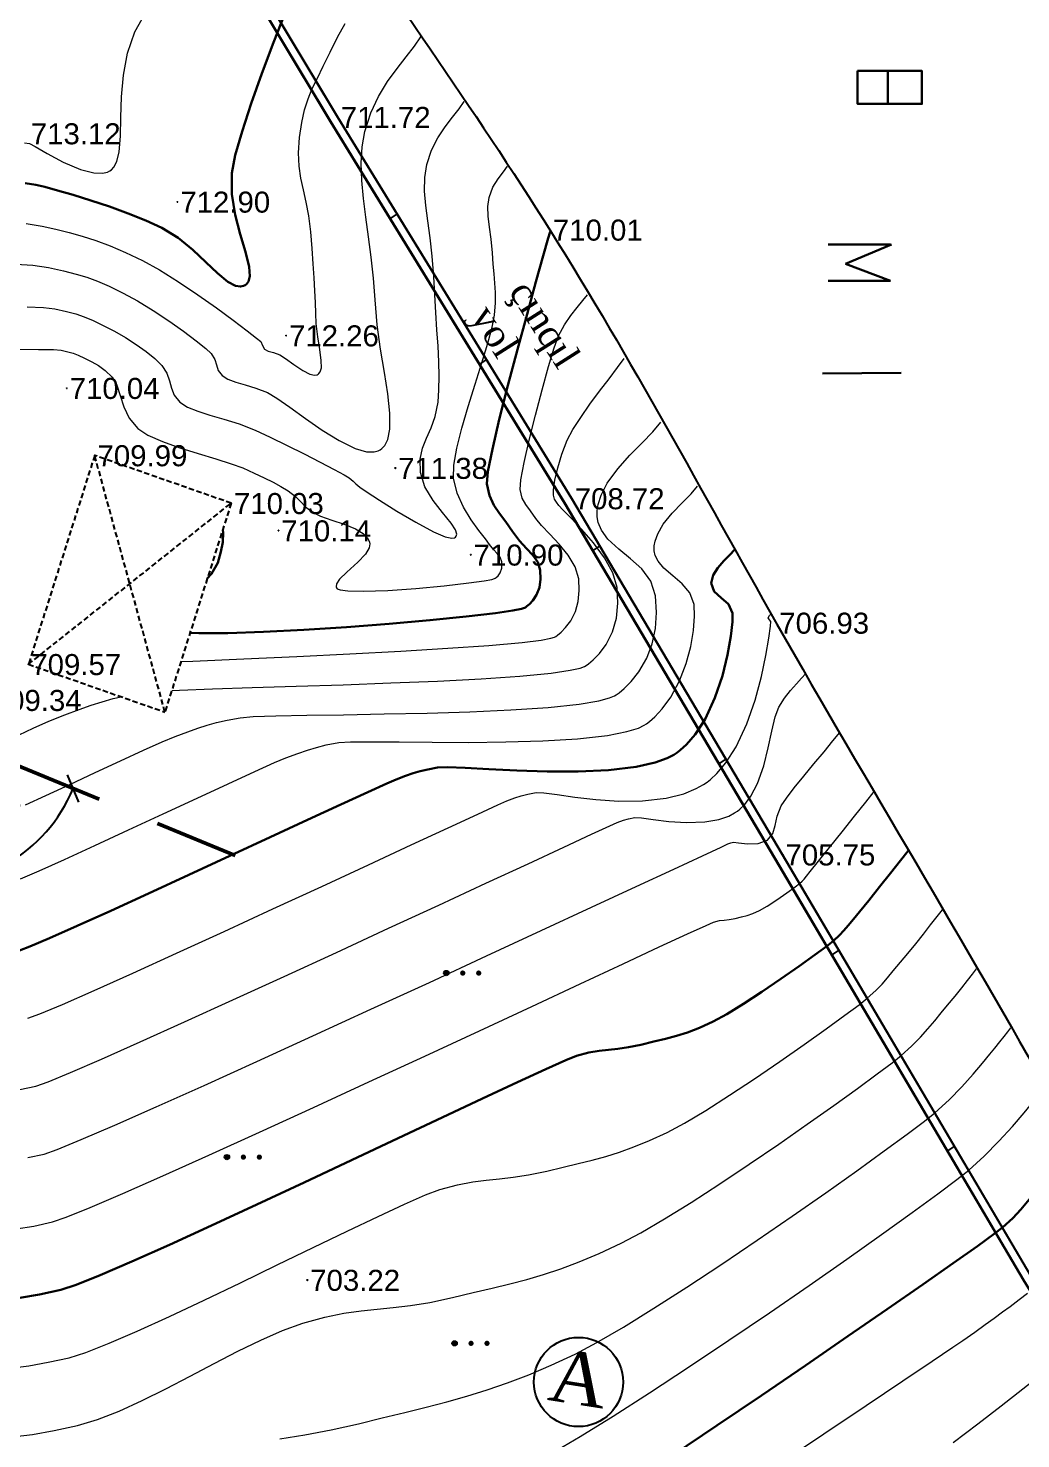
# Model space of a CAD drawing. Header units: feet. Extents: x 3381 to 682977, y 675186 to 4375217.
# Drawn here: x 682152.2 to 682199.4, y 4375037.1 to 4375104.2 of the extents above; entities that cross this region are included whole.
import ezdxf

# ---------------------------------------------------------------- set-up
doc = ezdxf.new("R2010")
doc.units = ezdxf.units.FT
doc.header["$MEASUREMENT"] = 0
doc.header["$PDMODE"] = 34
doc.header["$PDSIZE"] = 0.01
for name, pattern in [('ACAD_ISO02W100', [15, 12, -3]), ('DASHED2', [0.375, 0.25, -0.125]), ('DUZ', [0])]:
    doc.linetypes.add(name, pattern=pattern)
doc.layers.get('0').update_dxf_attribs({"linetype": 'CONTINUOUS'})
doc.layers.get('Defpoints').update_dxf_attribs({"linetype": 'CONTINUOUS'})
for name, color, linetype in [('0_Point_Height', 2, 'CONTINUOUS'), ('0_Point_Point', 7, 'CONTINUOUS'), ('col bitkisi', 7, 'CONTINUOUS'), ('Layer8', 7, 'CONTINUOUS'), ('Yazilar', 7, 'CONTINUOUS')]:
    doc.layers.add(name, color=color, linetype=linetype)
doc.layers.add('ANA HORIZONTAL', color=24, linetype='CONTINUOUS', lineweight=30)
doc.layers.add('HORIZANTAL', color=24, linetype='CONTINUOUS', lineweight=13)
doc.styles.get("Standard").update_dxf_attribs({"font": 'arial.ttf', "height": 2})
doc.styles.add('style5', font='ariall.ttf', dxfattribs={"height": 400})
doc.linetypes.add('FENCELINE2', pattern='A,6.35,-2.54,[132,ltypeshp.shx,S=2.54,R=0,X=-2.54,Y=0],-2.54,25.4', length=36.83)
doc.dimstyles.new('ISO-25', dxfattribs={"dimtxt": 2, "dimasz": 1, "dimexe": 1.25, "dimexo": 0.625, "dimtad": 1, "dimtxsty": 'Standard', "dimblk": 'OBLIQUE', "dimcen": 2.5, "dimadec": 0, "dimazin": 0, "dimtfac": 1, "dimtmove": 0, "dimatfit": 3, "dimldrblk": 'OBLIQUE', "dimfxl": 1, "dimarcsym": 0})

# ---------------------------------------------------------------- blocks, each defined once
blk = doc.blocks.new('_Oblique')
at = {"color": 0, "linetype": 'ByBlock', "lineweight": -2}
blk.add_line((-0.5, -0.5), (0.5, 0.5), dxfattribs=at)
blk = doc.blocks.new('*D95')
at = {"color": 0, "lineweight": -2, "transparency": 16777216}
blk.add_arc((682136.71, 4375075.288), 5.435, 337.61681, 67.18556, dxfattribs=at)
at = {"layer": 'Defpoints', "color": 0, "lineweight": 30, "transparency": 16777216}
for p in [(682140.917, 4375085.289, 709.777), (682130.571, 4375077.816, 709.272), (682142.099, 4375075.995), (682136.71, 4375075.288, 709.223), (682162.007, 4375064.869, 709.019)]:
    blk.add_point(p, dxfattribs=at)
at = {"color": 0, "lineweight": -2, "transparency": 16777216}
for p, rotation in [((682138.817, 4375080.298), 157.1855575495815), ((682141.736, 4375073.218), 247.6168135676132)]:
    blk.add_blockref('_Oblique', p, dxfattribs=dict(at, rotation=rotation))
at = {"color": 0, "lineweight": 25, "transparency": 16777216, "insert": (682143.257, 4375077.986), "char_height": 2, "attachment_point": 5, "rotation": 292.40119}
blk.add_mtext('90°', dxfattribs=at)
blk = doc.blocks.new('*D101')
at = {"color": 0, "lineweight": -2, "transparency": 16777216}
blk.add_arc((682147.526, 4375070.833), 7.308, 157.61681, 262.22344, dxfattribs=at)
at = {"layer": 'Defpoints', "color": 0, "lineweight": 30, "transparency": 16777216}
for p in [(682149.113, 4375082.453), (682130.571, 4375077.816, 709.272), (682140.391, 4375069.253), (682162.007, 4375064.869, 709.019), (682136.57, 4374990.606)]:
    blk.add_point(p, dxfattribs=at)
at = {"color": 0, "lineweight": -2, "transparency": 16777216}
for p, rotation in [((682140.769, 4375073.616), 67.61681356779707), ((682146.537, 4375063.592), 352.2234362133664)]:
    blk.add_blockref('_Oblique', p, dxfattribs=dict(at, rotation=rotation))
at = {"color": 0, "lineweight": 20, "transparency": 16777216, "insert": (682142.619, 4375068.009), "char_height": 2, "attachment_point": 5, "rotation": 299.92012}
blk.add_mtext('105°', dxfattribs=at)
blk = doc.blocks.new('*D102')
at = {"color": 0, "lineweight": -2, "transparency": 16777216}
blk.add_arc((682147.526, 4375070.833), 7.32, 262.22344, 337.61681, dxfattribs=at)
at = {"layer": 'Defpoints', "color": 0, "lineweight": 30, "transparency": 16777216}
for p in [(682149.113, 4375082.453), (682130.571, 4375077.816, 709.272), (682162.007, 4375064.869, 709.019), (682149.71, 4375063.846), (682136.57, 4374990.606)]:
    blk.add_point(p, dxfattribs=at)
at = {"color": 0, "lineweight": -2, "transparency": 16777216}
for p, rotation in [((682154.295, 4375068.045), 67.61681356664577), ((682146.536, 4375063.58), 172.2234362133664)]:
    blk.add_blockref('_Oblique', p, dxfattribs=dict(at, rotation=rotation))
at = {"color": 0, "lineweight": 20, "transparency": 16777216, "insert": (682150.359, 4375065.912), "char_height": 2, "attachment_point": 5, "rotation": 29.92012}
blk.add_mtext('75°', dxfattribs=at)

msp = doc.modelspace()

# ---------------------------------------------------------------- hatches: boundary and pattern name
at = {"layer": 'col bitkisi', "ltscale": 1.5}
h = msp.add_hatch(color=256, dxfattribs=at)
edge = h.paths.add_edge_path()
edge.add_arc((682172.043, 4375059.27), 0.125, 0, 360)
h = msp.add_hatch(color=256, dxfattribs=at)
edge = h.paths.add_edge_path()
edge.add_arc((682172.825, 4375059.27), 0.125, 0, 360)
h = msp.add_hatch(color=256, dxfattribs=at)
edge = h.paths.add_edge_path()
edge.add_arc((682173.584, 4375059.27), 0.125, 0, 360)
h = msp.add_hatch(color=256, dxfattribs=at)
edge = h.paths.add_edge_path()
edge.add_arc((682161.611, 4375050.517), 0.125, 0, 360)
h = msp.add_hatch(color=256, dxfattribs=at)
edge = h.paths.add_edge_path()
edge.add_arc((682162.393, 4375050.517), 0.125, 0, 360)
h = msp.add_hatch(color=256, dxfattribs=at)
edge = h.paths.add_edge_path()
edge.add_arc((682163.152, 4375050.517), 0.125, 0, 360)
h = msp.add_hatch(color=256, dxfattribs=at)
edge = h.paths.add_edge_path()
edge.add_arc((682172.438, 4375041.659), 0.125, 0, 360)
h = msp.add_hatch(color=256, dxfattribs=at)
edge = h.paths.add_edge_path()
edge.add_arc((682173.22, 4375041.659), 0.125, 0, 360)
h = msp.add_hatch(color=256, dxfattribs=at)
edge = h.paths.add_edge_path()
edge.add_arc((682173.979, 4375041.659), 0.125, 0, 360)

# ---------------------------------------------------------------- linework, layer by layer
at = {"color": 7, "linetype": 'FENCELINE2', "lineweight": 30}
for p, q in [((682193.041, 4375102.193), (682193.041, 4375100.592)), ((682189.938, 4375087.792), (682193.683, 4375087.813))]:
    msp.add_line(p, q, dxfattribs=at)
at = {"linetype": 'Continuous'}
for p, q in [((682169.709, 4375095.385, -4.243), (682169.376, 4375095.164, -4.243)), ((682173.959, 4375088.458, -5.122), (682173.626, 4375088.236, -5.122)), ((682179.348, 4375079.594, -716.5), (682179.014, 4375079.372, -716.5)), ((682185.346, 4375069.454, -716.5), (682185.013, 4375069.232, -716.5)), ((682190.719, 4375060.357, -716.5), (682190.385, 4375060.136, -716.5)), ((682196.215, 4375051.038, -716.5), (682195.881, 4375050.816, -716.5))]:
    msp.add_line(p, q, dxfattribs=at)
at = {"color": 3, "linetype": 'FENCELINE2', "lineweight": 30}
for p, q in [((682190.211, 4375093.925), (682193.172, 4375093.925)), ((682193.223, 4375093.925), (682191.028, 4375093.007)), ((682191.028, 4375093.007), (682193.172, 4375092.191)), ((682190.211, 4375092.191), (682193.172, 4375092.191))]:
    msp.add_line(p, q, dxfattribs=at)
at = {"linetype": 'DASHED2'}
for p, q in [((682155.32, 4375083.89, -6.509), (682152.171, 4375073.957, -6.928)), ((682161.81, 4375081.617, -6.468), (682155.32, 4375083.89, -6.509)), ((682158.661, 4375071.684, -6.887), (682155.32, 4375083.89, -6.509)), ((682152.171, 4375073.957, -6.928), (682161.81, 4375081.617, -6.468)), ((682161.81, 4375081.617, -6.468), (682158.661, 4375071.684, -6.887)), ((682152.171, 4375073.957, -6.928), (682158.661, 4375071.684, -6.887))]:
    msp.add_line(p, q, dxfattribs=at)
at = {"color": 222, "linetype": 'ACAD_ISO02W100', "lineweight": 50}
msp.add_line((682130.571, 4375077.816, -7.228), (682162.007, 4375064.869, -7.481), dxfattribs=at)
at = {"linetype": 'Continuous', "elevation": -19.015}
for points in [[(682219.73, 4375016.546), (682208.385, 4375030.249), (682199.5, 4375044.657), (682187.689, 4375064.686), (682177.669, 4375081.625), (682166.543, 4375099.76), (682154.197, 4375120.309)], [(682217.027, 4375019.829), (682208.39, 4375030.262), (682199.505, 4375044.67), (682187.694, 4375064.699), (682177.674, 4375081.638), (682166.548, 4375099.773), (682154.202, 4375120.322)], [(682220.038, 4375016.801), (682208.711, 4375030.483), (682199.843, 4375044.864), (682188.034, 4375064.89), (682178.012, 4375081.832), (682166.885, 4375099.968), (682154.54, 4375120.515)], [(682217.307, 4375020.119), (682208.716, 4375030.496), (682199.848, 4375044.877), (682188.039, 4375064.903), (682178.017, 4375081.845), (682166.89, 4375099.981), (682154.545, 4375120.528)]]:
    msp.add_lwpolyline(points, dxfattribs=at)
at = {"color": 7, "linetype": 'FENCELINE2', "lineweight": 30}
msp.add_lwpolyline([(682191.607, 4375102.176), (682194.66, 4375102.176), (682194.66, 4375100.61), (682191.607, 4375100.61)], close=True, dxfattribs=at)
at = {"color": 7, "linetype": 'DUZ', "lineweight": 25}
msp.add_circle((682178.334, 4375039.82, -716.5), 2.121, dxfattribs=at)
at = {"linetype": 'Continuous'}
for points, knots in [([(682145.543, 4375147.328, -716.5), (682147.364, 4375143.857, -716.5), (682153.67, 4375131.839, -716.5), (682163.567, 4375113.858, -716.5), (682177.562, 4375094.593, -716.5), (682188.333, 4375074.395, -716.5), (682199.296, 4375056.51, -716.5), (682208.424, 4375039.107, -716.5), (682221.839, 4375020.585, -716.5), (682238.438, 4375006.296, -716.5), (682249.973, 4374991.46, -716.5), (682257.903, 4374980.977, -716.5), (682269.221, 4374969.058, -716.5), (682277.471, 4374958.366, -716.5), (682281.914, 4374952.607, -716.5)], [0, 0, 0, 0, 11.75951, 40.72321, 61.46233, 83.054979, 109.290717, 124.392744, 141.962718, 177.533008, 189.558821, 198.276488, 216.955448, 238.768866, 238.768866, 238.768866, 238.768866]), ([(682154.203, 4375120.328, -716.5), (682146.641, 4375120.047, -716.5), (682146.112, 4375119.997, -716.5), (682144.534, 4375119.838, -716.5), (682143.497, 4375119.724, -716.5), (682140.696, 4375119.335, -716.5), (682138.988, 4375119.005, -716.5), (682136.571, 4375118.236, -716.5), (682135.763, 4375117.918, -716.5), (682134.514, 4375117.295, -716.5), (682134.045, 4375117.028, -716.5), (682132.896, 4375116.269, -716.5), (682132.226, 4375115.723, -716.5), (682130.915, 4375114.499, -716.5), (682130.278, 4375113.823, -716.5), (682129.014, 4375112.388, -716.5), (682128.388, 4375111.628, -716.5), (682126.241, 4375109.007, -716.5), (682124.762, 4375107.182, -716.5), (682121.835, 4375103.557, -716.5), (682120.385, 4375101.756, -716.5), (682115.998, 4375096.334, -716.5), (682113.022, 4375092.692, -716.5), (682109.303, 4375088.319, -716.5), (682108.818, 4375087.756, -716.5), (682107.877, 4375086.647, -716.5), (682107.421, 4375086.097, -716.5), (682106.433, 4375084.808, -716.5), (682105.936, 4375084.072, -716.5), (682105.249, 4375082.753, -716.5), (682105.022, 4375082.167, -716.5), (682104.834, 4375081.327, -716.5), (682104.795, 4375081.067, -716.5), (682104.759, 4375080.538, -716.5), (682104.761, 4375080.263, -716.5), (682104.845, 4375079.153, -716.5), (682105.075, 4375078.25, -716.5), (682105.627, 4375076.824, -716.5), (682105.872, 4375076.296, -716.5), (682106.409, 4375075.276, -716.5), (682106.703, 4375074.781, -716.5), (682107.787, 4375073.1, -716.5), (682108.679, 4375071.954, -716.5), (682110.197, 4375069.963, -716.5), (682110.81, 4375069.147, -716.5), (682111.98, 4375067.411, -716.5), (682112.535, 4375066.494, -716.5), (682113.282, 4375064.94, -716.5), (682113.528, 4375064.344, -716.5), (682113.938, 4375063.109, -716.5), (682114.1, 4375062.479, -716.5), (682114.457, 4375060.564, -716.5), (682114.526, 4375059.259, -716.5), (682114.355, 4375056.858, -716.5), (682114.154, 4375055.763, -716.5), (682113.553, 4375053.653, -716.5), (682113.151, 4375052.633, -716.5), (682112.197, 4375050.694, -716.5), (682111.646, 4375049.774, -716.5), (682110.265, 4375047.758, -716.5), (682109.402, 4375046.693, -716.5), (682107.617, 4375044.687, -716.5), (682106.696, 4375043.742, -716.5), (682105.03, 4375042.036, -716.5), (682104.281, 4375041.269, -716.5), (682103.104, 4375039.994, -716.5), (682102.659, 4375039.491, -716.5), (682101.787, 4375038.456, -716.5), (682101.361, 4375037.926, -716.5), (682100.107, 4375036.31, -716.5), (682099.302, 4375035.194, -716.5), (682097.775, 4375032.985, -716.5), (682097.049, 4375031.897, -716.5), (682095.627, 4375029.708, -716.5), (682094.933, 4375028.604, -716.5), (682092.903, 4375025.261, -716.5), (682091.623, 4375022.992, -716.5), (682089.246, 4375018.377, -716.5), (682088.15, 4375016.029, -716.5), (682086.496, 4375012.026, -716.5), (682085.879, 4375010.392, -716.5), (682084.756, 4375007.085, -716.5), (682084.248, 4375005.407, -716.5), (682083.25, 4375001.825, -716.5), (682082.771, 4374999.916, -716.5), (682081.999, 4374996.662, -716.5), (682081.693, 4374995.322, -716.5), (682081.102, 4374992.649, -716.5), (682080.818, 4374991.315, -716.5), (682080.403, 4374989.188, -716.5), (682080.254, 4374988.394, -716.5), (682080.021, 4374987.006, -716.5), (682079.932, 4374986.408, -716.5), (682079.795, 4374985.214, -716.5), (682079.745, 4374984.614, -716.5), (682079.651, 4374982.806, -716.5), (682079.66, 4374981.591, -716.5), (682079.849, 4374978.457, -716.5), (682080.129, 4374976.548, -716.5), (682080.919, 4374972.741, -716.5), (682081.426, 4374970.842, -716.5), (682082.172, 4374968.302, -716.5), (682082.366, 4374967.661, -716.5), (682082.759, 4374966.383, -716.5), (682082.957, 4374965.754, -716.5), (682083.352, 4374964.591, -716.5), (682083.546, 4374964.055, -716.5), (682083.898, 4374963.181, -716.5), (682084.046, 4374962.836, -716.5), (682084.328, 4374962.229, -716.5), (682084.459, 4374961.963, -716.5), (682084.739, 4374961.42, -716.5), (682084.886, 4374961.144, -716.5), (682085.337, 4374960.303, -716.5), (682085.652, 4374959.724, -716.5), (682086.177, 4374958.652, -716.5), (682086.394, 4374958.173, -716.5), (682086.714, 4374957.329, -716.5), (682086.831, 4374956.976, -716.5), (682087.028, 4374956.258, -716.5), (682087.107, 4374955.9, -716.5), (682087.301, 4374954.842, -716.5), (682087.378, 4374954.153, -716.5), (682087.456, 4374953.412, -716.5), (682087.464, 4374953.331, -716.5), (682089.199, 4374949.018, -716.5)], [0, 0, 0, 0, 1.519576, 1.519576, 4.558728, 4.558728, 9.930594, 9.930594, 12.837598, 12.837598, 14.698947, 14.698947, 17.596272, 17.596272, 20.493598, 20.493598, 23.430765, 23.430765, 30.540606, 30.540606, 37.650448, 37.650448, 51.870131, 51.870131, 53.943342, 53.943342, 56.016553, 56.016553, 58.839775, 58.839775, 61.186701, 61.186701, 62.257023, 62.257023, 63.327345, 63.327345, 66.426341, 66.426341, 68.26825, 68.26825, 70.110159, 70.110159, 74.62153, 74.62153, 77.595, 77.595, 80.568471, 80.568471, 82.304355, 82.304355, 84.04024, 84.04024, 87.512009, 87.512009, 90.504027, 90.504027, 93.496045, 93.496045, 96.488063, 96.488063, 100.372173, 100.372173, 104.256283, 104.256283, 107.517701, 107.517701, 109.618427, 109.618427, 111.719153, 111.719153, 115.920605, 115.920605, 119.858792, 119.858792, 123.796978, 123.796978, 131.673352, 131.673352, 139.553481, 139.553481, 144.894421, 144.894421, 150.235361, 150.235361, 156.190392, 156.190392, 160.321983, 160.321983, 164.453574, 164.453574, 166.899961, 166.899961, 168.797126, 168.797126, 170.694291, 170.694291, 174.488621, 174.488621, 180.488906, 180.488906, 186.48919, 186.48919, 188.508696, 188.508696, 190.528201, 190.528201, 192.322947, 192.322947, 193.52533, 193.52533, 194.478712, 194.478712, 195.432094, 195.432094, 197.338858, 197.338858, 198.784376, 198.784376, 199.759029, 199.759029, 200.733681, 200.733681, 202.682985, 202.682985, 202.923933, 202.923933, 202.923933, 202.923933])]:
    msp.add_open_spline(points, degree=3, knots=knots, dxfattribs=at)
at = {"layer": '0_Point_Point'}
for p in [(682166.89, 4375099.981, -4.784), (682159.258, 4375095.952, -3.599), (682176.976, 4375094.621, -6.491), (682164.427, 4375089.592, -4.243), (682153.997, 4375087.091, -6.458), (682155.32, 4375083.89, -6.509), (682169.618, 4375083.289, -5.122), (682161.81, 4375081.617, -6.468), (682178.017, 4375081.845, -7.779), (682164.059, 4375080.316, -6.363), (682173.207, 4375079.165, -5.596), (682187.744, 4375075.926, -9.572), (682152.171, 4375073.957, -6.928), (682188.039, 4375064.903, -10.748), (682165.436, 4375044.67, -13.276)]:
    msp.add_point(p, dxfattribs=at)
at = {"layer": 'ANA HORIZONTAL', "color": 16, "lineweight": 30}
for points, elevation in [([(682152.022, 4375096.835), (682152.52, 4375096.763), (682152.948, 4375096.658), (682153.556, 4375096.494), (682154.3, 4375096.279), (682155.136, 4375096.02), (682156.02, 4375095.725), (682156.908, 4375095.403), (682157.756, 4375095.061), (682158.52, 4375094.709), (682159.29, 4375094.233), (682159.984, 4375093.668), (682160.608, 4375093.083), (682161.166, 4375092.552), (682161.66, 4375092.145), (682162.013, 4375091.958), (682162.254, 4375091.921), (682162.404, 4375091.955), (682162.476, 4375091.991), (682162.541, 4375092.039), (682162.636, 4375092.163), (682162.7, 4375092.416), (682162.667, 4375092.863), (682162.491, 4375093.572), (682162.242, 4375094.411), (682161.997, 4375095.34), (682161.837, 4375096.322), (682161.84, 4375097.315), (682162.008, 4375098.17), (682162.329, 4375099.3), (682162.765, 4375100.623), (682163.278, 4375102.059), (682163.831, 4375103.528), (682164.386, 4375104.947)], -4), ([(682159.857, 4375075.458), (682160.274, 4375075.436), (682161.649, 4375075.439), (682163.349, 4375075.495), (682165.268, 4375075.595), (682167.298, 4375075.728), (682169.332, 4375075.885), (682171.262, 4375076.054), (682172.983, 4375076.227), (682174.385, 4375076.392), (682175.207, 4375076.513), (682175.612, 4375076.593), (682175.768, 4375076.64), (682175.809, 4375076.662), (682175.877, 4375076.713), (682176.002, 4375076.821), (682176.163, 4375076.996), (682176.332, 4375077.252), (682176.469, 4375077.609), (682176.528, 4375078.002), (682176.512, 4375078.428), (682176.392, 4375078.821), (682176.164, 4375079.15), (682175.865, 4375079.468), (682175.531, 4375079.826), (682175.199, 4375080.274), (682174.88, 4375080.736), (682174.576, 4375081.135), (682174.309, 4375081.531), (682174.101, 4375081.98), (682173.974, 4375082.54), (682174.026, 4375083.132), (682174.236, 4375084.193), (682174.565, 4375085.596), (682174.975, 4375087.217), (682175.428, 4375088.931), (682175.885, 4375090.614), (682176.308, 4375092.14), (682176.657, 4375093.385), (682176.895, 4375094.224), (682176.983, 4375094.531), (682177.007, 4375094.566)], -6.5), ([(682161.41, 4375080.357), (682161.436, 4375080.214), (682161.422, 4375079.772), (682161.328, 4375079.299), (682161.176, 4375078.774), (682160.882, 4375078.266), (682160.673, 4375078.03)], -6.5)]:
    msp.add_lwpolyline(points, dxfattribs=dict(at, elevation=elevation))
at = {"layer": 'ANA HORIZONTAL', "color": 32, "lineweight": 30}
for points, elevation in [([(682151.742, 4375060.35), (682152.236, 4375060.53), (682153.179, 4375060.93), (682154.49, 4375061.511), (682156.085, 4375062.233), (682157.882, 4375063.055), (682159.8, 4375063.938), (682161.755, 4375064.842), (682163.665, 4375065.727), (682165.449, 4375066.554), (682167.023, 4375067.283), (682168.305, 4375067.873), (682169.213, 4375068.285), (682169.664, 4375068.479), (682170.109, 4375068.644), (682170.465, 4375068.77), (682170.796, 4375068.87), (682171.162, 4375068.958), (682171.626, 4375069.046), (682172.102, 4375069.06), (682172.942, 4375069.026), (682174.065, 4375068.966), (682175.39, 4375068.904), (682176.834, 4375068.861), (682178.317, 4375068.861), (682179.758, 4375068.926), (682181.074, 4375069.08), (682181.982, 4375069.281), (682182.552, 4375069.486), (682182.869, 4375069.65), (682183.007, 4375069.741), (682183.166, 4375069.865), (682183.469, 4375070.14), (682183.879, 4375070.618), (682184.348, 4375071.349), (682184.82, 4375072.359), (682185.175, 4375073.403), (682185.424, 4375074.405), (682185.579, 4375075.289), (682185.651, 4375075.976), (682185.652, 4375076.392), (682185.46, 4375076.81), (682185.117, 4375077.119), (682184.789, 4375077.419), (682184.641, 4375077.814), (682184.731, 4375078.188), (682184.957, 4375078.543), (682185.249, 4375078.87), (682185.535, 4375079.158), (682185.745, 4375079.396)], -9), ([(682151.76, 4375043.827), (682152.696, 4375043.986), (682153.71, 4375044.206), (682154.437, 4375044.444), (682155.584, 4375044.903), (682157.085, 4375045.548), (682158.872, 4375046.346), (682160.878, 4375047.261), (682163.037, 4375048.259), (682165.28, 4375049.307), (682167.542, 4375050.369), (682169.755, 4375051.411), (682171.851, 4375052.4), (682173.764, 4375053.301), (682175.427, 4375054.079), (682176.773, 4375054.7), (682177.734, 4375055.13), (682178.243, 4375055.335), (682178.83, 4375055.49), (682179.32, 4375055.577), (682179.761, 4375055.626), (682180.205, 4375055.67), (682180.701, 4375055.738), (682181.3, 4375055.863), (682181.919, 4375056.011), (682182.468, 4375056.142), (682182.985, 4375056.28), (682183.511, 4375056.448), (682184.084, 4375056.67), (682184.743, 4375056.97), (682185.38, 4375057.317), (682186.173, 4375057.804), (682187.056, 4375058.381), (682187.96, 4375058.995), (682188.82, 4375059.595), (682189.567, 4375060.131), (682190.136, 4375060.55), (682190.457, 4375060.801), (682190.747, 4375061.066), (682190.957, 4375061.29), (682191.154, 4375061.528), (682191.408, 4375061.831), (682191.702, 4375062.186), (682192.135, 4375062.725), (682192.646, 4375063.367), (682193.172, 4375064.029), (682193.649, 4375064.631), (682194.015, 4375065.091)], -11.5), ([(682182.817, 4375036.335), (682184.913, 4375037.745), (682187.035, 4375039.183), (682189.128, 4375040.612), (682191.14, 4375041.993), (682193.017, 4375043.29), (682194.705, 4375044.463), (682196.15, 4375045.475), (682197.3, 4375046.289), (682198.1, 4375046.865), (682198.497, 4375047.167), (682198.987, 4375047.618), (682199.363, 4375048.019), (682199.686, 4375048.403), (682200.015, 4375048.8), (682200.413, 4375049.242), (682200.866, 4375049.721), (682201.3, 4375050.18), (682201.68, 4375050.575), (682201.969, 4375050.863), (682202.133, 4375051), (682202.351, 4375051.059), (682202.523, 4375051.07)], -14)]:
    msp.add_lwpolyline(points, dxfattribs=dict(at, elevation=elevation))
at = {"layer": 'col bitkisi', "lineweight": 13, "ltscale": 1.5}
for centre in [(682172.043, 4375059.27, -716.5), (682161.611, 4375050.517, -716.5), (682172.438, 4375041.659, -716.5)]:
    msp.add_circle(centre, 0.125, dxfattribs=at)
at = {"layer": 'HORIZANTAL', "color": 16, "linetype": 'Continuous', "lineweight": 20, "elevation": -3.5}
msp.add_lwpolyline([(682151.985, 4375098.753), (682152.22, 4375098.73), (682152.491, 4375098.579), (682153.061, 4375098.243), (682153.816, 4375097.84), (682154.641, 4375097.489), (682155.275, 4375097.326), (682155.696, 4375097.313), (682155.938, 4375097.37), (682156.044, 4375097.421), (682156.116, 4375097.471), (682156.238, 4375097.6), (682156.375, 4375097.865), (682156.487, 4375098.335), (682156.548, 4375099.08), (682156.569, 4375099.964), (682156.598, 4375100.943), (682156.686, 4375101.975), (682156.882, 4375103.02), (682157.236, 4375104.036), (682157.72, 4375104.914)], dxfattribs=at)
at = {"layer": 'HORIZANTAL', "color": 32, "linetype": 'Continuous', "lineweight": 13}
for points, elevation in [([(682152.065, 4375094.914), (682152.821, 4375094.795), (682153.471, 4375094.648), (682154.101, 4375094.494), (682154.73, 4375094.32), (682155.375, 4375094.113), (682156.056, 4375093.859), (682156.792, 4375093.546), (682157.6, 4375093.159), (682158.407, 4375092.712), (682159.299, 4375092.153), (682160.22, 4375091.534), (682161.111, 4375090.904), (682161.914, 4375090.316), (682162.571, 4375089.818), (682163.024, 4375089.463), (682163.217, 4375089.301), (682163.302, 4375089.116), (682163.394, 4375088.945), (682163.567, 4375088.856), (682163.821, 4375088.779), (682164.125, 4375088.67), (682164.398, 4375088.497), (682164.79, 4375088.214), (682165.227, 4375087.926), (682165.56, 4375087.761), (682165.776, 4375087.711), (682165.895, 4375087.725), (682165.945, 4375087.749), (682165.987, 4375087.783), (682166.051, 4375087.873), (682166.101, 4375088.062), (682166.098, 4375088.398), (682166.025, 4375088.923), (682165.927, 4375089.527), (682165.861, 4375090.167), (682165.84, 4375090.645), (682165.817, 4375091.162), (682165.791, 4375091.725), (682165.758, 4375092.338), (682165.716, 4375093.006), (682165.664, 4375093.734), (682165.597, 4375094.527), (682165.501, 4375095.286), (682165.378, 4375095.937), (682165.247, 4375096.521), (682165.129, 4375097.079), (682165.045, 4375097.653), (682165.015, 4375098.285), (682165.061, 4375099.015), (682165.165, 4375099.732), (682165.299, 4375100.328), (682165.467, 4375100.847), (682165.67, 4375101.335), (682165.911, 4375101.839), (682166.193, 4375102.403), (682166.518, 4375103.073), (682166.873, 4375103.783), (682167.234, 4375104.435)], -4.5), ([(682151.568, 4375092.985), (682152.379, 4375092.939), (682153.121, 4375092.828), (682153.844, 4375092.664), (682154.435, 4375092.517), (682154.954, 4375092.362), (682155.46, 4375092.176), (682156.015, 4375091.933), (682156.68, 4375091.609), (682157.36, 4375091.236), (682158.098, 4375090.781), (682158.843, 4375090.287), (682159.543, 4375089.793), (682160.147, 4375089.343), (682160.604, 4375088.977), (682160.862, 4375088.737), (682161.033, 4375088.458), (682161.112, 4375088.191), (682161.198, 4375087.934), (682161.384, 4375087.687), (682161.657, 4375087.517), (682162.029, 4375087.38), (682162.479, 4375087.246), (682162.989, 4375087.089), (682163.536, 4375086.878), (682163.988, 4375086.614), (682164.607, 4375086.178), (682165.341, 4375085.646), (682166.138, 4375085.093), (682166.944, 4375084.593), (682167.708, 4375084.222), (682168.253, 4375084.067), (682168.606, 4375084.06), (682168.808, 4375084.116), (682168.897, 4375084.163), (682168.979, 4375084.223), (682169.116, 4375084.369), (682169.263, 4375084.652), (682169.363, 4375085.14), (682169.362, 4375085.905), (682169.26, 4375086.813), (682169.098, 4375087.836), (682168.915, 4375088.942), (682168.753, 4375090.102), (682168.653, 4375091.285), (682168.579, 4375092.321), (682168.47, 4375093.322), (682168.344, 4375094.288), (682168.216, 4375095.218), (682168.104, 4375096.111), (682168.026, 4375096.966), (682167.999, 4375097.784), (682168.04, 4375098.563), (682168.166, 4375099.302), (682168.448, 4375100.179), (682168.821, 4375100.965), (682169.251, 4375101.667), (682169.702, 4375102.293), (682170.141, 4375102.853), (682170.531, 4375103.355), (682170.839, 4375103.805)], -5), ([(682152.105, 4375090.957), (682152.88, 4375090.926), (682153.421, 4375090.86), (682153.98, 4375090.733), (682154.425, 4375090.617), (682154.824, 4375090.484), (682155.246, 4375090.308), (682155.76, 4375090.06), (682156.262, 4375089.794), (682156.782, 4375089.494), (682157.292, 4375089.17), (682157.767, 4375088.834), (682158.181, 4375088.498), (682158.508, 4375088.172), (682158.751, 4375087.8), (682158.878, 4375087.441), (682158.97, 4375087.093), (682159.108, 4375086.756), (682159.375, 4375086.429), (682159.739, 4375086.189), (682160.223, 4375085.992), (682160.805, 4375085.811), (682161.466, 4375085.617), (682162.187, 4375085.385), (682162.948, 4375085.086), (682163.671, 4375084.755), (682164.471, 4375084.368), (682165.284, 4375083.959), (682166.049, 4375083.566), (682166.703, 4375083.221), (682167.182, 4375082.96), (682167.425, 4375082.819), (682167.609, 4375082.67), (682167.742, 4375082.533), (682167.925, 4375082.383), (682168.231, 4375082.177), (682168.86, 4375081.764), (682169.687, 4375081.242), (682170.588, 4375080.708), (682171.436, 4375080.258), (682171.994, 4375080.024), (682172.3, 4375079.955), (682172.436, 4375079.971), (682172.48, 4375080), (682172.514, 4375080.045), (682172.54, 4375080.151), (682172.484, 4375080.348), (682172.273, 4375080.674), (682171.869, 4375081.171), (682171.417, 4375081.751), (682171.027, 4375082.394), (682170.813, 4375083.083), (682170.802, 4375083.716), (682170.915, 4375084.241), (682171.105, 4375084.716), (682171.322, 4375085.199), (682171.52, 4375085.747), (682171.649, 4375086.418), (682171.691, 4375087.009), (682171.7, 4375087.654), (682171.684, 4375088.348), (682171.649, 4375089.086), (682171.6, 4375089.865), (682171.546, 4375090.681), (682171.491, 4375091.528), (682171.444, 4375092.404), (682171.372, 4375093.369), (682171.27, 4375094.244), (682171.16, 4375095.043), (682171.066, 4375095.778), (682171.013, 4375096.462), (682171.023, 4375097.109), (682171.12, 4375097.732), (682171.345, 4375098.406), (682171.648, 4375098.999), (682171.991, 4375099.518), (682172.338, 4375099.973), (682172.652, 4375100.373), (682172.897, 4375100.725)], -5.5), ([(682151.697, 4375088.949), (682152.653, 4375088.934), (682153.356, 4375088.92), (682153.722, 4375088.893), (682154.046, 4375088.818), (682154.297, 4375088.747), (682154.541, 4375088.652), (682154.84, 4375088.51), (682155.178, 4375088.343), (682155.502, 4375088.165), (682155.824, 4375087.934), (682156.153, 4375087.608), (682156.372, 4375087.228), (682156.534, 4375086.743), (682156.708, 4375086.205), (682156.962, 4375085.664), (682157.365, 4375085.17), (682157.853, 4375084.852), (682158.548, 4375084.545), (682159.372, 4375084.252), (682160.244, 4375083.977), (682161.085, 4375083.723), (682161.817, 4375083.495), (682162.36, 4375083.294), (682162.909, 4375083.05), (682163.385, 4375082.83), (682163.803, 4375082.623), (682164.178, 4375082.416), (682164.525, 4375082.198), (682164.864, 4375081.934), (682165.105, 4375081.693), (682165.346, 4375081.452), (682165.685, 4375081.185), (682166.067, 4375081), (682166.594, 4375080.817), (682167.179, 4375080.62), (682167.731, 4375080.391), (682168.091, 4375080.174), (682168.284, 4375079.985), (682168.364, 4375079.845), (682168.388, 4375079.771), (682168.4, 4375079.679), (682168.367, 4375079.49), (682168.202, 4375079.2), (682167.84, 4375078.812), (682167.313, 4375078.344), (682166.966, 4375078.003), (682166.821, 4375077.778), (682166.805, 4375077.645), (682166.827, 4375077.585), (682166.859, 4375077.551), (682166.995, 4375077.496), (682167.357, 4375077.445), (682168.082, 4375077.427), (682169.263, 4375077.469), (682170.602, 4375077.564), (682171.94, 4375077.691), (682173.12, 4375077.827), (682173.843, 4375077.93), (682174.203, 4375077.995), (682174.338, 4375078.031), (682174.37, 4375078.046), (682174.419, 4375078.085), (682174.505, 4375078.168), (682174.603, 4375078.31), (682174.677, 4375078.526), (682174.684, 4375078.835), (682174.609, 4375079.05), (682174.465, 4375079.229), (682174.283, 4375079.417), (682174.097, 4375079.661), (682173.901, 4375079.924), (682173.591, 4375080.32), (682173.225, 4375080.827), (682172.864, 4375081.426), (682172.567, 4375082.094), (682172.393, 4375082.811), (682172.407, 4375083.422), (682172.548, 4375084.232), (682172.784, 4375085.185), (682173.082, 4375086.219), (682173.409, 4375087.277), (682173.731, 4375088.299), (682174.015, 4375089.225), (682174.228, 4375089.997), (682174.337, 4375090.556), (682174.381, 4375091.145), (682174.384, 4375091.641), (682174.358, 4375092.086), (682174.317, 4375092.52), (682174.271, 4375092.985), (682174.235, 4375093.522), (682174.18, 4375094.179), (682174.105, 4375094.753), (682174.041, 4375095.264), (682174.02, 4375095.727), (682174.075, 4375096.162), (682174.257, 4375096.648), (682174.506, 4375097.047), (682174.759, 4375097.375), (682174.955, 4375097.645)], -6), ([(682159.421, 4375074.081), (682159.995, 4375074.105), (682162.41, 4375074.21), (682164.927, 4375074.326), (682167.449, 4375074.449), (682169.879, 4375074.58), (682172.119, 4375074.716), (682174.074, 4375074.855), (682175.645, 4375074.996), (682176.561, 4375075.109), (682177.016, 4375075.194), (682177.197, 4375075.25), (682177.249, 4375075.278), (682177.337, 4375075.344), (682177.501, 4375075.482), (682177.72, 4375075.703), (682177.961, 4375076.024), (682178.182, 4375076.464), (682178.317, 4375076.946), (682178.369, 4375077.466), (682178.34, 4375078.021), (682178.167, 4375078.589), (682177.832, 4375079.141), (682177.406, 4375079.662), (682176.962, 4375080.137), (682176.569, 4375080.55), (682176.3, 4375080.888), (682176.04, 4375081.262), (682175.82, 4375081.558), (682175.653, 4375081.864), (682175.554, 4375082.268), (682175.592, 4375082.728), (682175.746, 4375083.547), (682175.985, 4375084.611), (682176.278, 4375085.805), (682176.596, 4375087.013), (682176.907, 4375088.12), (682177.181, 4375089.012), (682177.387, 4375089.572), (682177.666, 4375090.099), (682177.968, 4375090.547), (682178.267, 4375090.928), (682178.537, 4375091.252), (682178.755, 4375091.532)], -7), ([(682158.985, 4375072.705), (682159.361, 4375072.725), (682160.927, 4375072.784), (682162.807, 4375072.846), (682164.909, 4375072.912), (682167.141, 4375072.984), (682169.412, 4375073.067), (682171.629, 4375073.16), (682173.701, 4375073.269), (682175.534, 4375073.394), (682177.038, 4375073.538), (682177.942, 4375073.669), (682178.414, 4375073.777), (682178.62, 4375073.854), (682178.688, 4375073.894), (682178.807, 4375073.983), (682179.03, 4375074.17), (682179.327, 4375074.47), (682179.654, 4375074.905), (682179.954, 4375075.502), (682180.138, 4375076.156), (682180.208, 4375076.861), (682180.168, 4375077.614), (682179.963, 4375078.306), (682179.561, 4375079.025), (682179.043, 4375079.728), (682178.487, 4375080.371), (682177.975, 4375080.91), (682177.587, 4375081.301), (682177.402, 4375081.502), (682177.281, 4375081.673), (682177.188, 4375081.813), (682177.135, 4375081.996), (682177.145, 4375082.254), (682177.213, 4375082.708), (682177.341, 4375083.295), (682177.533, 4375083.951), (682177.791, 4375084.612), (682178.064, 4375085.12), (682178.437, 4375085.7), (682178.874, 4375086.32), (682179.336, 4375086.944), (682179.787, 4375087.538), (682180.188, 4375088.067), (682180.502, 4375088.498)], -7.5), ([(682152.029, 4375067.265), (682152.997, 4375067.712), (682154.131, 4375068.242), (682155.343, 4375068.81), (682156.541, 4375069.368), (682157.635, 4375069.871), (682158.536, 4375070.272), (682159.152, 4375070.526), (682159.747, 4375070.746), (682160.234, 4375070.921), (682160.671, 4375071.065), (682161.113, 4375071.187), (682161.616, 4375071.3), (682162.236, 4375071.416), (682162.852, 4375071.467), (682163.94, 4375071.503), (682165.405, 4375071.532), (682167.154, 4375071.56), (682169.094, 4375071.592), (682171.13, 4375071.637), (682173.169, 4375071.699), (682175.117, 4375071.786), (682176.881, 4375071.904), (682178.366, 4375072.06), (682179.291, 4375072.216), (682179.8, 4375072.353), (682180.04, 4375072.455), (682180.128, 4375072.51), (682180.257, 4375072.606), (682180.501, 4375072.809), (682180.832, 4375073.133), (682181.208, 4375073.602), (682181.578, 4375074.24), (682181.838, 4375074.928), (682181.992, 4375075.657), (682182.044, 4375076.42), (682181.996, 4375077.206), (682181.772, 4375077.916), (682181.349, 4375078.489), (682180.811, 4375078.976), (682180.243, 4375079.43), (682179.731, 4375079.904), (682179.419, 4375080.331), (682179.271, 4375080.697), (682179.223, 4375080.969), (682179.216, 4375081.115), (682179.221, 4375081.264), (682179.263, 4375081.56), (682179.401, 4375081.999), (682179.696, 4375082.57), (682180.194, 4375083.254), (682180.77, 4375083.895), (682181.352, 4375084.484), (682181.869, 4375085.011), (682182.25, 4375085.464)], -8), ([(682151.8, 4375063.748), (682152.677, 4375064.128), (682153.886, 4375064.672), (682155.335, 4375065.337), (682156.931, 4375066.075), (682158.582, 4375066.841), (682160.194, 4375067.59), (682161.676, 4375068.276), (682162.934, 4375068.854), (682163.875, 4375069.278), (682164.408, 4375069.503), (682164.98, 4375069.714), (682165.439, 4375069.876), (682165.864, 4375070.005), (682166.335, 4375070.118), (682166.931, 4375070.231), (682167.488, 4375070.266), (682168.473, 4375070.272), (682169.797, 4375070.262), (682171.366, 4375070.248), (682173.09, 4375070.244), (682174.878, 4375070.261), (682176.638, 4375070.314), (682178.278, 4375070.413), (682179.707, 4375070.574), (682180.637, 4375070.754), (682181.18, 4375070.923), (682181.456, 4375071.054), (682181.567, 4375071.126), (682181.704, 4375071.229), (682181.963, 4375071.455), (682182.316, 4375071.834), (682182.723, 4375072.4), (682183.136, 4375073.177), (682183.448, 4375073.991), (682183.666, 4375074.801), (682183.797, 4375075.567), (682183.847, 4375076.247), (682183.824, 4375076.799), (682183.631, 4375077.354), (682183.266, 4375077.789), (682182.821, 4375078.161), (682182.388, 4375078.527), (682182.113, 4375078.853), (682181.979, 4375079.135), (682181.934, 4375079.349), (682181.928, 4375079.464), (682181.933, 4375079.583), (682181.972, 4375079.818), (682182.097, 4375080.166), (682182.36, 4375080.615), (682182.788, 4375081.146), (682183.255, 4375081.633), (682183.684, 4375082.064), (682183.997, 4375082.43)], -8.5), ([(682152.136, 4375057.121), (682152.705, 4375057.326), (682153.785, 4375057.781), (682155.289, 4375058.442), (682157.129, 4375059.268), (682159.219, 4375060.218), (682161.472, 4375061.25), (682163.8, 4375062.323), (682166.118, 4375063.394), (682168.337, 4375064.421), (682170.371, 4375065.365), (682172.134, 4375066.181), (682173.537, 4375066.83), (682174.495, 4375067.269), (682174.92, 4375067.456), (682175.305, 4375067.598), (682175.61, 4375067.701), (682175.92, 4375067.783), (682176.321, 4375067.861), (682176.685, 4375067.848), (682177.317, 4375067.761), (682178.16, 4375067.64), (682179.156, 4375067.524), (682180.249, 4375067.45), (682181.382, 4375067.458), (682182.497, 4375067.586), (682183.338, 4375067.801), (682183.92, 4375068.041), (682184.277, 4375068.243), (682184.446, 4375068.357), (682184.608, 4375068.482), (682184.915, 4375068.766), (682185.336, 4375069.263), (682185.827, 4375070.035), (682186.333, 4375071.118), (682186.731, 4375072.256), (682187.032, 4375073.37), (682187.246, 4375074.38), (682187.385, 4375075.205), (682187.46, 4375075.767), (682187.481, 4375075.984), (682187.414, 4375076.075), (682187.353, 4375076.163), (682187.414, 4375076.271), (682187.492, 4375076.362)], -9.5), ([(682151.76, 4375053.728), (682152.529, 4375053.892), (682153.102, 4375054.094), (682154.166, 4375054.535), (682155.65, 4375055.18), (682157.48, 4375055.994), (682159.585, 4375056.943), (682161.892, 4375057.992), (682164.328, 4375059.108), (682166.823, 4375060.255), (682169.302, 4375061.4), (682171.695, 4375062.507), (682173.928, 4375063.542), (682175.93, 4375064.471), (682177.628, 4375065.259), (682178.95, 4375065.871), (682179.823, 4375066.274), (682180.176, 4375066.433), (682180.47, 4375066.541), (682180.71, 4375066.613), (682181.015, 4375066.675), (682181.327, 4375066.656), (682181.888, 4375066.576), (682182.625, 4375066.483), (682183.466, 4375066.426), (682184.338, 4375066.457), (682185.01, 4375066.576), (682185.473, 4375066.738), (682185.755, 4375066.886), (682185.885, 4375066.973), (682186.009, 4375067.07), (682186.236, 4375067.291), (682186.529, 4375067.681), (682186.844, 4375068.285), (682187.138, 4375069.122), (682187.353, 4375069.979), (682187.522, 4375070.78), (682187.677, 4375071.451), (682187.851, 4375071.914), (682188.132, 4375072.347), (682188.417, 4375072.714), (682188.691, 4375073.026), (682188.936, 4375073.291), (682189.136, 4375073.52)], -10), ([(682151.731, 4375070.599), (682152.399, 4375070.917), (682153.134, 4375071.245), (682153.896, 4375071.549), (682154.58, 4375071.802), (682155.151, 4375072.008), (682155.671, 4375072.178), (682156.201, 4375072.326), (682156.58, 4375072.412)], -7.5), ([(682152.142, 4375050.494), (682152.923, 4375050.663), (682153.543, 4375050.88), (682154.685, 4375051.349), (682156.277, 4375052.037), (682158.247, 4375052.909), (682160.522, 4375053.93), (682163.03, 4375055.067), (682165.701, 4375056.285), (682168.46, 4375057.551), (682171.237, 4375058.829), (682173.959, 4375060.086), (682176.555, 4375061.287), (682178.952, 4375062.399), (682181.078, 4375063.386), (682182.861, 4375064.215), (682184.229, 4375064.852), (682185.11, 4375065.261), (682185.432, 4375065.41), (682185.569, 4375065.458), (682185.71, 4375065.49), (682185.94, 4375065.464), (682186.374, 4375065.414), (682186.881, 4375065.426), (682187.325, 4375065.589), (682187.579, 4375065.901), (682187.689, 4375066.29), (682187.78, 4375066.739), (682187.977, 4375067.227), (682188.221, 4375067.59), (682188.591, 4375068.075), (682189.042, 4375068.636), (682189.529, 4375069.226), (682190.008, 4375069.799), (682190.434, 4375070.309), (682190.762, 4375070.711)], -10.5), ([(682151.591, 4375047.099), (682152.419, 4375047.24), (682153.317, 4375047.435), (682153.968, 4375047.656), (682155.104, 4375048.117), (682156.659, 4375048.785), (682158.566, 4375049.627), (682160.756, 4375050.612), (682163.164, 4375051.706), (682165.722, 4375052.878), (682168.362, 4375054.094), (682171.017, 4375055.322), (682173.621, 4375056.53), (682176.106, 4375057.686), (682178.405, 4375058.756), (682180.45, 4375059.709), (682182.175, 4375060.512), (682183.513, 4375061.132), (682184.396, 4375061.538), (682184.756, 4375061.696), (682185.038, 4375061.765), (682185.265, 4375061.794), (682185.494, 4375061.818), (682185.781, 4375061.873), (682186.082, 4375061.945), (682186.345, 4375062.013), (682186.615, 4375062.104), (682186.934, 4375062.244), (682187.302, 4375062.454), (682187.77, 4375062.758), (682188.245, 4375063.085), (682188.636, 4375063.365), (682188.849, 4375063.528), (682188.972, 4375063.642), (682189.06, 4375063.744), (682189.168, 4375063.873), (682189.351, 4375064.099), (682189.741, 4375064.585), (682190.267, 4375065.243), (682190.863, 4375065.99), (682191.461, 4375066.739), (682191.992, 4375067.404), (682192.388, 4375067.901)], -11), ([(682151.317, 4375040.478), (682152.182, 4375040.592), (682153.109, 4375040.759), (682154.104, 4375040.977), (682154.907, 4375041.229), (682156.007, 4375041.661), (682157.348, 4375042.242), (682158.874, 4375042.938), (682160.53, 4375043.717), (682162.259, 4375044.545), (682164.007, 4375045.39), (682165.715, 4375046.219), (682167.33, 4375046.999), (682168.795, 4375047.698), (682170.054, 4375048.281), (682171.051, 4375048.717), (682171.73, 4375048.973), (682172.58, 4375049.204), (682173.301, 4375049.344), (682173.947, 4375049.428), (682174.569, 4375049.488), (682175.22, 4375049.556), (682175.953, 4375049.667), (682176.82, 4375049.853), (682177.607, 4375050.042), (682178.318, 4375050.209), (682178.982, 4375050.372), (682179.625, 4375050.546), (682180.277, 4375050.75), (682180.963, 4375050.998), (682181.712, 4375051.307), (682182.551, 4375051.695), (682183.375, 4375052.136), (682184.38, 4375052.737), (682185.509, 4375053.455), (682186.704, 4375054.246), (682187.908, 4375055.066), (682189.065, 4375055.872), (682190.116, 4375056.619), (682191.004, 4375057.265), (682191.673, 4375057.764), (682192.065, 4375058.075), (682192.465, 4375058.434), (682192.766, 4375058.741), (682193.025, 4375059.039), (682193.299, 4375059.374), (682193.648, 4375059.789), (682193.999, 4375060.208), (682194.367, 4375060.661), (682194.732, 4375061.122), (682195.078, 4375061.564), (682195.387, 4375061.959), (682195.641, 4375062.281)], -12), ([(682151.396, 4375037.205), (682152.364, 4375037.328), (682153.396, 4375037.509), (682154.498, 4375037.749), (682155.454, 4375038.034), (682156.487, 4375038.44), (682157.578, 4375038.938), (682158.707, 4375039.5), (682159.856, 4375040.097), (682161.004, 4375040.701), (682162.134, 4375041.283), (682163.225, 4375041.815), (682164.26, 4375042.267), (682165.217, 4375042.611), (682166.269, 4375042.901), (682167.176, 4375043.091), (682167.988, 4375043.211), (682168.754, 4375043.291), (682169.522, 4375043.364), (682170.343, 4375043.459), (682171.266, 4375043.609), (682172.34, 4375043.843), (682173.324, 4375044.079), (682174.222, 4375044.29), (682175.06, 4375044.492), (682175.866, 4375044.701), (682176.667, 4375044.933), (682177.49, 4375045.205), (682178.361, 4375045.533), (682179.309, 4375045.932), (682180.36, 4375046.421), (682181.301, 4375046.918), (682182.427, 4375047.577), (682183.692, 4375048.365), (682185.05, 4375049.244), (682186.453, 4375050.181), (682187.856, 4375051.138), (682189.213, 4375052.082), (682190.476, 4375052.976), (682191.6, 4375053.785), (682192.539, 4375054.473), (682193.245, 4375055.006), (682193.673, 4375055.348), (682194.173, 4375055.799), (682194.592, 4375056.221), (682194.952, 4375056.62), (682195.273, 4375057.003), (682195.579, 4375057.376), (682195.888, 4375057.747), (682196.248, 4375058.175), (682196.561, 4375058.565), (682196.834, 4375058.913), (682197.068, 4375059.216), (682197.267, 4375059.471)], -12.5), ([(682164.128, 4375037.112), (682165.319, 4375037.305), (682166.567, 4375037.541), (682167.86, 4375037.832), (682168.999, 4375038.109), (682170.068, 4375038.367), (682171.083, 4375038.617), (682172.063, 4375038.872), (682173.024, 4375039.142), (682173.984, 4375039.441), (682174.961, 4375039.779), (682175.972, 4375040.168), (682177.035, 4375040.62), (682178.168, 4375041.146), (682179.202, 4375041.692), (682180.466, 4375042.431), (682181.911, 4375043.325), (682183.485, 4375044.338), (682185.14, 4375045.431), (682186.825, 4375046.569), (682188.491, 4375047.712), (682190.087, 4375048.825), (682191.564, 4375049.87), (682192.872, 4375050.809), (682193.961, 4375051.606), (682194.781, 4375052.222), (682195.281, 4375052.621), (682195.956, 4375053.239), (682196.566, 4375053.864), (682197.099, 4375054.46), (682197.545, 4375054.99), (682197.892, 4375055.417), (682198.129, 4375055.705), (682198.374, 4375055.999), (682198.58, 4375056.258), (682198.752, 4375056.481), (682198.893, 4375056.662)], -13), ([(682177.056, 4375036.442), (682178.406, 4375037.23), (682179.975, 4375038.199), (682181.712, 4375039.31), (682183.565, 4375040.525), (682185.481, 4375041.806), (682187.41, 4375043.116), (682189.298, 4375044.416), (682191.095, 4375045.669), (682192.748, 4375046.837), (682194.206, 4375047.881), (682195.417, 4375048.764), (682196.328, 4375049.448), (682196.889, 4375049.894), (682197.62, 4375050.563), (682198.322, 4375051.274), (682198.964, 4375051.976), (682199.519, 4375052.618), (682199.957, 4375053.147), (682200.25, 4375053.513), (682200.369, 4375053.663), (682200.454, 4375053.768), (682200.52, 4375053.852)], -13.5), ([(682196.148, 4375036.941), (682197.32, 4375037.837), (682198.435, 4375038.694), (682199.459, 4375039.488), (682200.355, 4375040.19), (682201.09, 4375040.776), (682201.629, 4375041.218), (682201.936, 4375041.49), (682202.236, 4375041.813), (682202.451, 4375042.093), (682202.636, 4375042.36), (682202.842, 4375042.65), (682203.123, 4375042.994), (682203.445, 4375043.365), (682203.829, 4375043.804), (682204.243, 4375044.264), (682204.656, 4375044.694), (682205.035, 4375045.046), (682205.287, 4375045.226)], -15), ([(682187.802, 4375035.876), (682190, 4375037.351), (682192.011, 4375038.701), (682193.756, 4375039.874), (682195.158, 4375040.816), (682196.137, 4375041.477), (682196.615, 4375041.802), (682197.179, 4375042.197), (682197.671, 4375042.548), (682198.106, 4375042.864), (682198.496, 4375043.15), (682198.853, 4375043.417), (682199.288, 4375043.744), (682199.686, 4375044.05)], -14.5)]:
    msp.add_lwpolyline(points, dxfattribs=dict(at, elevation=elevation))

# ---------------------------------------------------------------- texts
at = {"layer": '0_Point_Height', "color": 0}
for s, p in [('711.72', (682167.026, 4375099.466, -4.784)), ('713.12', (682152.284, 4375098.688, -3.38)), ('712.90', (682159.394, 4375095.437, -3.599)), ('710.01', (682177.112, 4375094.106, -6.491)), ('712.26', (682164.563, 4375089.077, -4.243)), ('710.04', (682154.133, 4375086.576, -6.458)), ('709.99', (682155.456, 4375083.375, -6.509)), ('711.38', (682169.754, 4375082.774, -5.122)), ('710.03', (682161.946, 4375081.102, -6.468)), ('708.72', (682178.153, 4375081.33, -7.779)), ('710.14', (682164.195, 4375079.801, -6.363)), ('710.90', (682173.343, 4375078.65, -5.596)), ('706.93', (682187.88, 4375075.411, -9.572)), ('709.57', (682152.307, 4375073.442, -6.928)), ('709.34', (682150.427, 4375071.736, -7.157)), ('705.75', (682188.175, 4375064.388, -10.748)), ('703.22', (682165.572, 4375044.156, -13.276))]:
    msp.add_text(s, height=1, dxfattribs=at).set_placement(p)
at = {"layer": 'Layer8', "color": 0, "lineweight": 18, "insert": (682176.805, 4375038.974, -17.5), "char_height": 2.5, "width": 81.30669, "attachment_point": 7, "rotation": 351.05795, "style": 'style5'}
msp.add_mtext('{\\fTimes New Roman|b0|i0|c238|p18;A}', dxfattribs=at)
at = {"layer": 'Yazilar', "insert": (682176.076, 4375092.381, -716.5), "char_height": 1.3, "width": 0.10588, "attachment_point": 1, "rotation": 302.4345}
msp.add_mtext('{\\fTimes New Roman|b0|i0|c238|p18;çınqıl yol}', dxfattribs=at)

# ---------------------------------------------------------------- dimensions: what is measured, and where the dimension line sits
at = {"color": 222, "lineweight": 25}
dim = msp.add_angular_dim_2l(base=(682142.099, 4375075.995, -716.5), line1=((682130.571, 4375077.816, -7.228), (682162.007, 4375064.869, -7.481)), line2=((682140.917, 4375085.289, -6.723), (682136.71, 4375075.288, -7.277)), dimstyle='ISO-25', dxfattribs=at)
dim.commit()
dim.dimension.update_dxf_attribs({"geometry": '*D95', "text_midpoint": (682143.257, 4375077.986, -716.5)})
at = {"color": 222, "lineweight": 20}
for base, line1, line2, picture, middle in [((682140.391, 4375069.253, -716.5), ((682149.113, 4375082.453, -716.5), (682136.57, 4374990.606, -716.5)), ((682130.571, 4375077.816, -7.228), (682162.007, 4375064.869, -7.481)), '*D101', (682142.619, 4375068.009, -716.5)), ((682149.71, 4375063.846, -716.5), ((682130.571, 4375077.816, -7.228), (682162.007, 4375064.869, -7.481)), ((682149.113, 4375082.453, -716.5), (682136.57, 4374990.606, -716.5)), '*D102', (682150.359, 4375065.912, -716.5))]:
    dim = msp.add_angular_dim_2l(base=base, line1=line1, line2=line2, dimstyle='ISO-25', dxfattribs=at)
    dim.commit()
    dim.dimension.update_dxf_attribs({"geometry": picture, "text_midpoint": middle})

doc.saveas('drawing.dxf')
